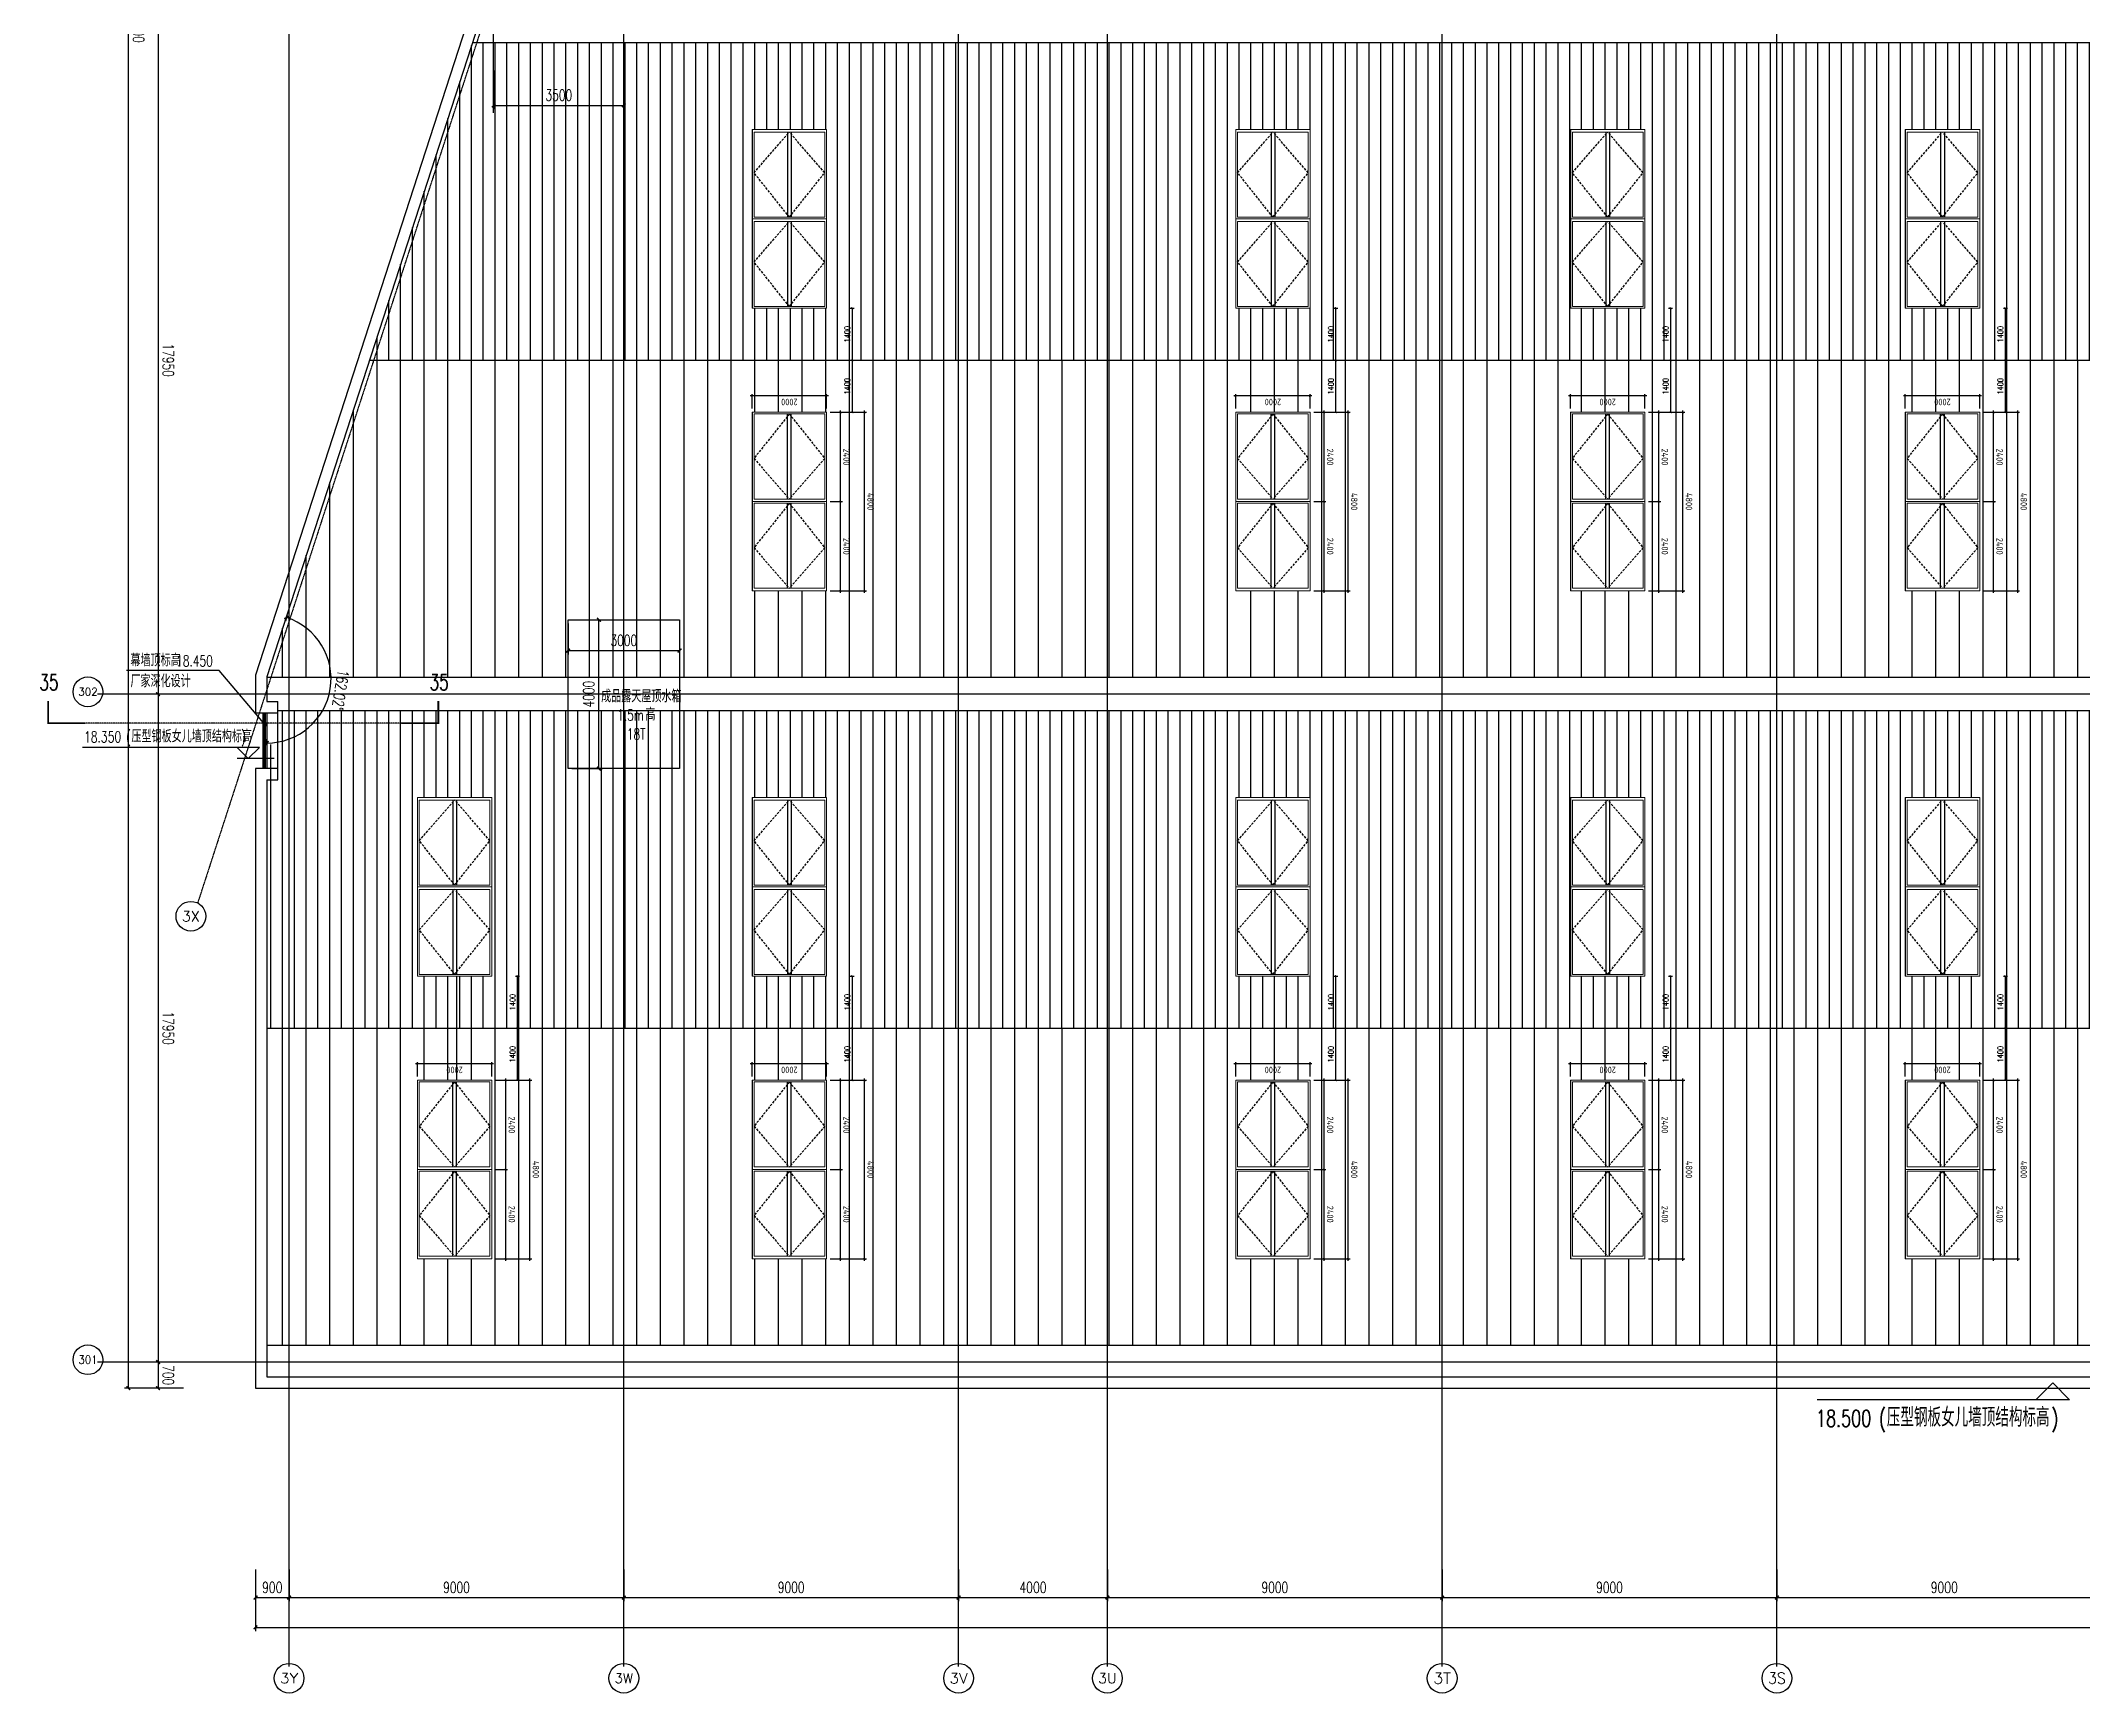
# Model space of a CAD drawing. Extents: x -954573 to 446329, y 489853 to 1226784.
# Drawn here: x 180473 to 235378, y 540024 to 584427 of the extents above; entities that cross this region are included whole.
import ezdxf
from ezdxf.enums import TextEntityAlignment as Align

# ---------------------------------------------------------------- set-up
doc = ezdxf.new("R2010")
doc.units = 0
doc.header["$LTSCALE"] = 10
doc.header["$MEASUREMENT"] = 0
for name, pattern in [('10平面$0$DOTE', [2.42, 2, -0.2, 0.02, -0.2]), ('10平面$0$HIDDEN', [9.525, 6.35, -3.175]), ('10平面$1$DASH', [0.35, 0.25, -0.1])]:
    doc.linetypes.add(name, pattern=pattern)
doc.layers.get('Defpoints').update_dxf_attribs({"color": 210})
for name, color, linetype in [('10平面$0$A-AXIS-D', 8, 'Continuous'), ('10平面$0$A-AXIS-DOTE', 8, '10平面$0$DOTE'), ('10平面$0$A-AXIS-SYMB', 8, 'Continuous'), ('10平面$0$A-HATCH-2', 8, 'Continuous'), ('10平面$0$A-LIN-V', 8, 'Continuous'), ('10平面$0$A-SFCE', 8, 'Continuous'), ('10平面$0$A-WINDOW', 8, 'Continuous'), ('10平面$0$AS-WALL', 8, 'Continuous'), ('10平面$0$DIM_SYMB', 8, 'Continuous'), ('10平面$0$PUB_TEXT', 8, 'Continuous'), ('10平面$0$参考线', 8, 'Continuous'), ('10平面$0$外框', 1, '10平面$0$HIDDEN'), ('10平面$0$建-尺寸', 8, 'Continuous'), ('10平面$0$建-文字', 8, 'Continuous'), ('A-LIN-V', 9, 'Continuous')]:
    doc.layers.add(name, color=color, linetype=linetype)
doc.layers.add('10平面$0$成型线', color=3, linetype='Continuous', lineweight=18)
doc.styles.add('10平面$0$_TCH_AXIS', font='COMPLEX', dxfattribs={"bigfont": 'GBCBIG'})
doc.styles.add('10平面$0$_TCH_DIM', font='SIMPLEX', dxfattribs={"bigfont": 'GBCBIG'})
doc.styles.add('10平面$0$_TCH_DIM_T3', font='SIMPLEX', dxfattribs={"width": 0.705882, "bigfont": 'GBCBIG'})
doc.styles.add('10平面$0$_TCH_LABEL', font='COMPLEX', dxfattribs={"bigfont": 'GBCBIG'})
doc.styles.add('10平面$0$A-DIM_T3', font='SIMPLEX', dxfattribs={"width": 0.705882, "bigfont": 'GBCBIG'})
doc.styles.add('10平面$0$A-STANDARD', font='SIMPLEX', dxfattribs={"bigfont": 'GBCBIG'})
doc.styles.add('10平面$0$Standard', font='gbenor.shx', dxfattribs={"bigfont": 'gbcbig.shx'})
doc.dimstyles.new('10平面$0$50', dxfattribs={"dimscale": 50, "dimtxt": 3.5, "dimasz": 1, "dimexe": 1, "dimexo": 2, "dimgap": 1.5, "dimtad": 1, "dimdec": 0, "dimzin": 12, "dimdsep": 46, "dimtxsty": '10平面$0$Standard', "dimblk": '10平面$0$_ArchTick', "dimcen": 0.1, "dimdle": 1, "dimclrd": 3, "dimclre": 3, "dimclrt": 7, "dimadec": 0, "dimazin": 0, "dimtfac": 1, "dimtdec": 0, "dimtix": 1, "dimtmove": 2, "dimatfit": 3, "dimfxl": 0, "dimtolj": 1, "dimtzin": 0, "dimarcsym": 0})
doc.dimstyles.new('10平面$0$_TCH_ARCH&&100', dxfattribs={"dimtxt": 297.5, "dimasz": 100, "dimexe": 100, "dimexo": 100, "dimgap": 126.25, "dimtad": 1, "dimdec": 0, "dimzin": 0, "dimdsep": 46, "dimtxsty": '10平面$0$_TCH_DIM_T3', "dimblk": '10平面$0$_ArchTick', "dimcen": 0.09, "dimclrt": 7, "dimazin": 2, "dimtfac": 1, "dimtdec": 0, "dimtix": 1, "dimtmove": 2, "dimatfit": 3, "dimfxl": 0, "dimtolj": 1, "dimtzin": 0, "dimarcsym": 0})
doc.dimstyles.new('10平面$0$_TCH_ARCH&&50', dxfattribs={"dimtxt": 148.75, "dimasz": 50, "dimexe": 50, "dimexo": 50, "dimgap": 63.125, "dimtad": 1, "dimdec": 0, "dimzin": 0, "dimdsep": 46, "dimtxsty": '10平面$0$_TCH_DIM_T3', "dimblk": '10平面$0$_ArchTick', "dimcen": 0.09, "dimclrt": 7, "dimazin": 2, "dimtfac": 1, "dimtdec": 0, "dimtix": 1, "dimtmove": 2, "dimatfit": 3, "dimfxl": 0, "dimtolj": 1, "dimtzin": 0, "dimarcsym": 0})
doc.dimstyles.new('10平面$0$A-DIM&&100', dxfattribs={"dimtxt": 297.5, "dimasz": 100, "dimexe": 100, "dimexo": 100, "dimgap": 126.25, "dimtad": 1, "dimdec": 0, "dimzin": 0, "dimdsep": 46, "dimtxsty": '10平面$0$A-DIM_T3', "dimblk": '10平面$0$_ArchTick', "dimcen": 0.09, "dimclrt": 7, "dimazin": 2, "dimtfac": 1, "dimtdec": 0, "dimtix": 1, "dimtmove": 2, "dimatfit": 3, "dimfxl": 0, "dimtolj": 1, "dimtzin": 0, "dimarcsym": 0})
pattern_1 = [(90, (-500100, 0), (-635, 0), [])]
pattern_2 = [(90, (-500100, 0), (-317.5, 0), [])]

# ---------------------------------------------------------------- blocks, each defined once
blk = doc.blocks.new('10平面$0$rrrrrrrrrrrrrrrrrrrrr')
at = {"layer": '10平面$0$A-HATCH-2'}
h = blk.add_hatch(dxfattribs=at)
h.set_pattern_fill('ANSI31', color=256, scale=200, angle=45)
h.set_pattern_definition(pattern_2)
h.paths.add_polyline_path([(-266220, 575845), (-133684.3, 575845), (-128454.2, 575845), (-128454.2, 584370), (-308027.2, 584370), (-310793.3, 575845), (-299145.1, 575845)])
h = blk.add_hatch(dxfattribs=at)
h.set_pattern_fill('ANSI31', color=256, scale=400, angle=45)
h.set_pattern_definition(pattern_1)
h.paths.add_polyline_path([(-266220, 575845), (-133684.3, 575845), (-128454.2, 575845), (-128454.2, 567320), (-313254.2, 567335.8), (-313254.2, 568260.6), (-310793.3, 575845), (-278850, 575845)])
h = blk.add_hatch(dxfattribs=at)
h.set_pattern_fill('ANSI31', color=256, scale=200, angle=45)
h.set_pattern_definition(pattern_2)
h.paths.add_polyline_path([(-313254.2, 565520), (-313554.2, 565520), (-313554.2, 557895), (-299145.1, 557895), (-266220, 557895), (-133684.3, 557895), (-128454.2, 557895), (-128454.2, 566420), (-313254.2, 566420)])
h = blk.add_hatch(dxfattribs=at)
h.set_pattern_fill('ANSI31', color=256, scale=400, angle=45)
h.set_pattern_definition(pattern_1)
h.paths.add_polyline_path([(-266220, 557895), (-133684.3, 557895), (-128454.2, 557895), (-128454.2, 549370), (-313554.2, 549370), (-313554.2, 557895), (-278850, 557895)])
at = {"layer": '10平面$0$A-AXIS-SYMB'}
for p, q in [((-314830, 567510), (-317323.4, 567510)), ((-313586.5, 566040), (-314830, 567510)), ((-313750.8, 565440), (-318504.1, 565440)), ((-314050.8, 565140), (-314350.8, 565440)), ((-313350.8, 565140), (-314350.8, 565140)), ((-314050.8, 565140), (-313750.8, 565440)), ((-265540, 548360), (-265990, 547910)), ((-265540, 548360), (-265090, 547910)), ((-265090, 547910), (-271870, 547910))]:
    blk.add_line(p, q, dxfattribs=at)
at = {"layer": '10平面$0$A-AXIS-SYMB', "const_width": 40}
blk.add_lwpolyline([(-313573.6, 566024.7, 1), (-313599.4, 566055.2, 1)], format="xyb", close=True, dxfattribs=at)
at = {"layer": '10平面$0$A-LIN-V'}
for points in [[(-128454.2, 584370), (-308027.2, 584370)], [(-128454.2, 567320), (-313554.2, 567320)], [(-128454.2, 566420), (-313254.2, 566420)], [(-308454.2, 559895), (-308454.2, 555895)], [(-128454.2, 549370), (-313554.2, 549370)]]:
    blk.add_lwpolyline(points, dxfattribs=at)
at = {"layer": '10平面$0$A-SFCE'}
for p, q in [((-313254.2, 564570), (-313254.2, 566670)), ((-313554.2, 566370), (-313554.2, 564870)), ((-313554.2, 564570), (-313254.2, 564570))]:
    blk.add_line(p, q, dxfattribs=at)
for points in [[(-128154.2, 548220), (-128154.2, 621419.9), (-296321.3, 621420), (-313854.2, 567383.3), (-313854.2, 566370), (-313254.2, 566370)], [(-313554.2, 564570), (-313554.2, 548519.9), (-128454.2, 548519.9), (-128454.2, 621119.9), (-296103.2, 621120), (-313554.2, 567335.8), (-313554.2, 566670), (-313254.2, 566670)], [(-310793.3, 575845), (-128454.2, 575845)], [(-313351, 566670), (-313254.2, 566670)], [(-313254.2, 564870), (-313854.2, 564870), (-313854.2, 548219.9), (-128154.2, 548219.9)], [(-313554.2, 557895), (-128454.2, 557895)]]:
    blk.add_lwpolyline(points, dxfattribs=at)
at = {"layer": '10平面$0$A-WINDOW'}
for p, q in [((-313654.2, 564870.3), (-313651.1, 566370)), ((-313621.2, 564870.2), (-313618.1, 566370)), ((-313587.2, 564870.1), (-313584.1, 566370))]:
    blk.add_line(p, q, dxfattribs=at)
at = {"layer": '10平面$0$PUB_TEXT', "style": '10平面$0$_TCH_DIM'}
for s, height, p in [('幕墙顶标高', 337.59, (-317218.4, 567615)), ('厂家深化设计', 337.59, (-317218.4, 567055)), ('压型钢板女儿墙顶结构标高', 337.589, (-317190.8, 565573.3)), ('压型钢板女儿墙顶结构标高', 506.383, (-270000, 547185))]:
    blk.add_text(s, height=height, dxfattribs=at).set_placement(p)
at = {"layer": '10平面$0$PUB_TEXT', "style": '10平面$0$_TCH_DIM', "width": 0.705882}
for s, height, p in [('18.450', 297.5, (-315989.7, 567615)), ('18.350', 297.5, (-318460.8, 565573.3)), ('(', 297.5, (-317330.8, 565573.3)), (')', 297.5, (-314241.8, 565573.3)), ('18.500', 446.25, (-271905, 547185)), ('(', 446.2, (-270210, 547185)), (')', 446.2, (-265576.6, 547185))]:
    blk.add_text(s, height=height, dxfattribs=at).set_placement(p)
blk = doc.blocks.new('10平面$0$_ArchTick')
at = {"color": 0, "linetype": 'ByBlock', "const_width": 0.4}
blk.add_lwpolyline([(-0.5, -0.5), (0.5, 0.5)], dxfattribs=at)
blk = doc.blocks.new('*D3256')
at = {"layer": '10平面$0$建-尺寸', "color": 0, "lineweight": -2}
for p, q in [((-1640, 2960), (-1640, 2130)), ((1360, 2960), (1360, 2130)), ((-1640, 2230), (1360, 2230))]:
    blk.add_line(p, q, dxfattribs=at)
at = {"layer": 'Defpoints', "color": 0}
for p in [(-1640, 3060), (1360, 3060), (1360, 2230)]:
    blk.add_point(p, dxfattribs=at)
at = {"layer": '10平面$0$建-尺寸', "color": 0, "lineweight": -2, "xscale": 100, "yscale": 100, "zscale": 100, "rotation": 180}
blk.add_blockref('10平面$0$_ArchTick', (-1640, 2230), dxfattribs=at)
at = {"layer": '10平面$0$建-尺寸', "color": 0, "lineweight": -2, "xscale": 100, "yscale": 100, "zscale": 100}
blk.add_blockref('10平面$0$_ArchTick', (1360, 2230), dxfattribs=at)
at = {"layer": '10平面$0$建-尺寸', "color": 7, "insert": (-140, 2505), "char_height": 297.5, "attachment_point": 5, "style": '10平面$0$A-DIM_T3'}
blk.add_mtext('\\A1;3000', dxfattribs=at)
blk = doc.blocks.new('*D3257')
at = {"layer": '10平面$0$建-尺寸', "color": 0, "lineweight": -2}
for p, q in [((-1540, 3060), (-710, 3060)), ((-810, -940), (-810, 3060)), ((-1540, -940), (-710, -940))]:
    blk.add_line(p, q, dxfattribs=at)
at = {"layer": 'Defpoints', "color": 0}
for p in [(-1640, 3060), (-810, 3060), (-1640, -940)]:
    blk.add_point(p, dxfattribs=at)
at = {"layer": '10平面$0$建-尺寸', "color": 0, "lineweight": -2, "xscale": 100, "yscale": 100, "zscale": 100}
for p, rotation in [((-810, 3060), 90), ((-810, -940), 270)]:
    blk.add_blockref('10平面$0$_ArchTick', p, dxfattribs=dict(at, rotation=rotation))
at = {"layer": '10平面$0$建-尺寸', "color": 7, "insert": (-1085, 1060), "char_height": 297.5, "attachment_point": 5, "rotation": 90, "style": '10平面$0$A-DIM_T3'}
blk.add_mtext('\\A1;4000', dxfattribs=at)
blk = doc.blocks.new('*D3461')
at = {"layer": 'Defpoints', "color": 3, "lineweight": -2}
for p, q in [((105313, -25069), (105313, -25459)), ((107313, -25069), (107313, -25459)), ((105263, -25409), (107363, -25409))]:
    blk.add_line(p, q, dxfattribs=at)
at = {"layer": 'Defpoints', "color": 0}
for p in [(105313, -24969), (107313, -24969), (107313, -25409)]:
    blk.add_point(p, dxfattribs=at)
at = {"layer": 'Defpoints', "color": 3, "lineweight": -2, "xscale": 50, "yscale": 50, "zscale": 50, "rotation": 180}
blk.add_blockref('10平面$0$_ArchTick', (105313, -25409), dxfattribs=at)
at = {"layer": 'Defpoints', "color": 3, "lineweight": -2, "xscale": 50, "yscale": 50, "zscale": 50}
blk.add_blockref('10平面$0$_ArchTick', (107313, -25409), dxfattribs=at)
at = {"layer": 'Defpoints', "color": 7, "insert": (106313, -25246), "char_height": 175, "attachment_point": 5, "style": '10平面$0$Standard'}
blk.add_mtext('\\A1;2000', dxfattribs=at)
blk = doc.blocks.new('*D3462')
at = {"layer": 'Defpoints', "color": 3, "lineweight": -2}
for p, q in [((105213, -22569), (104888, -22569)), ((104938, -22519), (104938, -25019)), ((105213, -24969), (104888, -24969))]:
    blk.add_line(p, q, dxfattribs=at)
at = {"layer": 'Defpoints', "color": 0}
for p in [(105313, -22569), (104938, -24969), (105313, -24969)]:
    blk.add_point(p, dxfattribs=at)
at = {"layer": 'Defpoints', "color": 3, "lineweight": -2, "xscale": 50, "yscale": 50, "zscale": 50}
for p, rotation in [((104938, -22569), 90), ((104938, -24969), 270)]:
    blk.add_blockref('10平面$0$_ArchTick', p, dxfattribs=dict(at, rotation=rotation))
at = {"layer": 'Defpoints', "color": 7, "insert": (104776, -23769), "char_height": 175, "attachment_point": 5, "rotation": 90, "style": '10平面$0$Standard'}
blk.add_mtext('\\A1;2400', dxfattribs=at)
blk = doc.blocks.new('*D3463')
at = {"layer": 'Defpoints', "color": 3, "lineweight": -2}
for p, q in [((105213, -20169), (104240, -20169)), ((104290, -20119), (104290, -25019)), ((105213, -24969), (104240, -24969))]:
    blk.add_line(p, q, dxfattribs=at)
at = {"layer": 'Defpoints', "color": 0}
for p in [(105313, -20169), (104290, -24969), (105313, -24969)]:
    blk.add_point(p, dxfattribs=at)
at = {"layer": 'Defpoints', "color": 3, "lineweight": -2, "xscale": 50, "yscale": 50, "zscale": 50}
for p, rotation in [((104290, -20169), 90), ((104290, -24969), 270)]:
    blk.add_blockref('10平面$0$_ArchTick', p, dxfattribs=dict(at, rotation=rotation))
at = {"layer": 'Defpoints', "color": 7, "insert": (104128, -22569), "char_height": 175, "attachment_point": 5, "rotation": 90, "style": '10平面$0$Standard'}
blk.add_mtext('\\A1;4800', dxfattribs=at)
blk = doc.blocks.new('*D3464')
at = {"layer": 'Defpoints', "color": 3, "lineweight": -2}
for p, q in [((105213, -20169), (104888, -20169)), ((104938, -20119), (104938, -22619)), ((105213, -22569), (104888, -22569))]:
    blk.add_line(p, q, dxfattribs=at)
at = {"layer": 'Defpoints', "color": 0}
for p in [(105313, -20169), (104938, -22569), (105313, -22569)]:
    blk.add_point(p, dxfattribs=at)
at = {"layer": 'Defpoints', "color": 3, "lineweight": -2, "xscale": 50, "yscale": 50, "zscale": 50}
for p, rotation in [((104938, -20169), 90), ((104938, -22569), 270)]:
    blk.add_blockref('10平面$0$_ArchTick', p, dxfattribs=dict(at, rotation=rotation))
at = {"layer": 'Defpoints', "color": 7, "insert": (104776, -21369), "char_height": 175, "attachment_point": 5, "rotation": 90, "style": '10平面$0$Standard'}
blk.add_mtext('\\A1;2400', dxfattribs=at)
blk = doc.blocks.new('*D3469')
at = {"layer": '10平面$0$A-WINDOW', "color": 0, "lineweight": -2}
for p, q in [((368233, 714320), (368340, 714320)), ((368290, 712920), (368290, 714320)), ((368233, 712920), (368340, 712920))]:
    blk.add_line(p, q, dxfattribs=at)
at = {"layer": 'Defpoints', "color": 0}
for p in [(368183, 714320), (368290, 714320), (368183, 712920)]:
    blk.add_point(p, dxfattribs=at)
at = {"layer": '10平面$0$A-WINDOW', "color": 0, "lineweight": -2, "xscale": 50, "yscale": 50, "zscale": 50}
for p, rotation in [((368290, 714320), 90), ((368290, 712920), 270)]:
    blk.add_blockref('10平面$0$_ArchTick', p, dxfattribs=dict(at, rotation=rotation))
at = {"layer": '10平面$0$A-WINDOW', "color": 7, "insert": (368153, 713620), "char_height": 148.8, "attachment_point": 5, "rotation": 90, "style": '10平面$0$_TCH_DIM_T3'}
blk.add_mtext('\\A1;1400', dxfattribs=at)
blk = doc.blocks.new('*D3470')
at = {"layer": '10平面$0$A-WINDOW', "color": 0, "lineweight": -2}
for p, q in [((368233, 715720), (368340, 715720)), ((368290, 714320), (368290, 715720)), ((368233, 714320), (368340, 714320))]:
    blk.add_line(p, q, dxfattribs=at)
at = {"layer": 'Defpoints', "color": 0}
for p in [(368183, 715720), (368290, 715720), (368183, 714320)]:
    blk.add_point(p, dxfattribs=at)
at = {"layer": '10平面$0$A-WINDOW', "color": 0, "lineweight": -2, "xscale": 50, "yscale": 50, "zscale": 50}
for p, rotation in [((368290, 715720), 90), ((368290, 714320), 270)]:
    blk.add_blockref('10平面$0$_ArchTick', p, dxfattribs=dict(at, rotation=rotation))
at = {"layer": '10平面$0$A-WINDOW', "color": 7, "insert": (368153, 715020), "char_height": 148.8, "attachment_point": 5, "rotation": 90, "style": '10平面$0$_TCH_DIM_T3'}
blk.add_mtext('\\A1;1400', dxfattribs=at)
blk = doc.blocks.new('*D2939')
at = {"layer": '10平面$0$A-AXIS-D', "color": 0, "lineweight": -2}
for p, q in [((-93018, -261470), (-93018, -262328)), ((-92118, -261470), (-92118, -262328)), ((-93018, -262228), (-92118, -262228))]:
    blk.add_line(p, q, dxfattribs=at)
at = {"layer": 'Defpoints', "color": 0}
for p in [(-93018, -261370), (-92118, -261370), (-92118, -262228)]:
    blk.add_point(p, dxfattribs=at)
at = {"layer": '10平面$0$A-AXIS-D', "color": 0, "lineweight": -2, "xscale": 100, "yscale": 100, "zscale": 100, "rotation": 180}
blk.add_blockref('10平面$0$_ArchTick', (-93018, -262228), dxfattribs=at)
at = {"layer": '10平面$0$A-AXIS-D', "color": 0, "lineweight": -2, "xscale": 100, "yscale": 100, "zscale": 100}
blk.add_blockref('10平面$0$_ArchTick', (-92118, -262228), dxfattribs=at)
at = {"layer": '10平面$0$A-AXIS-D', "color": 7, "insert": (-92568, -261953), "char_height": 297.5, "attachment_point": 5, "style": '10平面$0$_TCH_DIM_T3'}
blk.add_mtext('\\A1;900', dxfattribs=at)
blk = doc.blocks.new('*D2940')
at = {"layer": '10平面$0$A-AXIS-D', "color": 0, "lineweight": -2}
for p, q in [((-92118, -261470), (-92118, -262328)), ((-83118, -261470), (-83118, -262328)), ((-92118, -262228), (-83118, -262228))]:
    blk.add_line(p, q, dxfattribs=at)
at = {"layer": 'Defpoints', "color": 0}
for p in [(-92118, -261370), (-83118, -261370), (-83118, -262228)]:
    blk.add_point(p, dxfattribs=at)
at = {"layer": '10平面$0$A-AXIS-D', "color": 0, "lineweight": -2, "xscale": 100, "yscale": 100, "zscale": 100, "rotation": 180}
blk.add_blockref('10平面$0$_ArchTick', (-92118, -262228), dxfattribs=at)
at = {"layer": '10平面$0$A-AXIS-D', "color": 0, "lineweight": -2, "xscale": 100, "yscale": 100, "zscale": 100}
blk.add_blockref('10平面$0$_ArchTick', (-83118, -262228), dxfattribs=at)
at = {"layer": '10平面$0$A-AXIS-D', "color": 7, "insert": (-87618, -261953), "char_height": 297.5, "attachment_point": 5, "style": '10平面$0$_TCH_DIM_T3'}
blk.add_mtext('\\A1;9000', dxfattribs=at)
blk = doc.blocks.new('*D2941')
at = {"layer": '10平面$0$A-AXIS-D', "color": 0, "lineweight": -2}
for p, q in [((-83118, -261470), (-83118, -262328)), ((-74118, -261470), (-74118, -262328)), ((-83118, -262228), (-74118, -262228))]:
    blk.add_line(p, q, dxfattribs=at)
at = {"layer": 'Defpoints', "color": 0}
for p in [(-83118, -261370), (-74118, -261370), (-74118, -262228)]:
    blk.add_point(p, dxfattribs=at)
at = {"layer": '10平面$0$A-AXIS-D', "color": 0, "lineweight": -2, "xscale": 100, "yscale": 100, "zscale": 100, "rotation": 180}
blk.add_blockref('10平面$0$_ArchTick', (-83118, -262228), dxfattribs=at)
at = {"layer": '10平面$0$A-AXIS-D', "color": 0, "lineweight": -2, "xscale": 100, "yscale": 100, "zscale": 100}
blk.add_blockref('10平面$0$_ArchTick', (-74118, -262228), dxfattribs=at)
at = {"layer": '10平面$0$A-AXIS-D', "color": 7, "insert": (-78618, -261953), "char_height": 297.5, "attachment_point": 5, "style": '10平面$0$_TCH_DIM_T3'}
blk.add_mtext('\\A1;9000', dxfattribs=at)
blk = doc.blocks.new('*D2942')
at = {"layer": '10平面$0$A-AXIS-D', "color": 0, "lineweight": -2}
for p, q in [((-74118, -261470), (-74118, -262328)), ((-70118, -261470), (-70118, -262328)), ((-74118, -262228), (-70118, -262228))]:
    blk.add_line(p, q, dxfattribs=at)
at = {"layer": 'Defpoints', "color": 0}
for p in [(-74118, -261370), (-70118, -261370), (-70118, -262228)]:
    blk.add_point(p, dxfattribs=at)
at = {"layer": '10平面$0$A-AXIS-D', "color": 0, "lineweight": -2, "xscale": 100, "yscale": 100, "zscale": 100, "rotation": 180}
blk.add_blockref('10平面$0$_ArchTick', (-74118, -262228), dxfattribs=at)
at = {"layer": '10平面$0$A-AXIS-D', "color": 0, "lineweight": -2, "xscale": 100, "yscale": 100, "zscale": 100}
blk.add_blockref('10平面$0$_ArchTick', (-70118, -262228), dxfattribs=at)
at = {"layer": '10平面$0$A-AXIS-D', "color": 7, "insert": (-72118, -261953), "char_height": 297.5, "attachment_point": 5, "style": '10平面$0$_TCH_DIM_T3'}
blk.add_mtext('\\A1;4000', dxfattribs=at)
blk = doc.blocks.new('*D2943')
at = {"layer": '10平面$0$A-AXIS-D', "color": 0, "lineweight": -2}
for p, q in [((-70118, -261470), (-70118, -262328)), ((-61118, -261470), (-61118, -262328)), ((-70118, -262228), (-61118, -262228))]:
    blk.add_line(p, q, dxfattribs=at)
at = {"layer": 'Defpoints', "color": 0}
for p in [(-70118, -261370), (-61118, -261370), (-61118, -262228)]:
    blk.add_point(p, dxfattribs=at)
at = {"layer": '10平面$0$A-AXIS-D', "color": 0, "lineweight": -2, "xscale": 100, "yscale": 100, "zscale": 100, "rotation": 180}
blk.add_blockref('10平面$0$_ArchTick', (-70118, -262228), dxfattribs=at)
at = {"layer": '10平面$0$A-AXIS-D', "color": 0, "lineweight": -2, "xscale": 100, "yscale": 100, "zscale": 100}
blk.add_blockref('10平面$0$_ArchTick', (-61118, -262228), dxfattribs=at)
at = {"layer": '10平面$0$A-AXIS-D', "color": 7, "insert": (-65618, -261953), "char_height": 297.5, "attachment_point": 5, "style": '10平面$0$_TCH_DIM_T3'}
blk.add_mtext('\\A1;9000', dxfattribs=at)
blk = doc.blocks.new('*D2944')
at = {"layer": '10平面$0$A-AXIS-D', "color": 0, "lineweight": -2}
for p, q in [((-61118, -261470), (-61118, -262328)), ((-52118, -261470), (-52118, -262328)), ((-61118, -262228), (-52118, -262228))]:
    blk.add_line(p, q, dxfattribs=at)
at = {"layer": 'Defpoints', "color": 0}
for p in [(-61118, -261370), (-52118, -261370), (-52118, -262228)]:
    blk.add_point(p, dxfattribs=at)
at = {"layer": '10平面$0$A-AXIS-D', "color": 0, "lineweight": -2, "xscale": 100, "yscale": 100, "zscale": 100, "rotation": 180}
blk.add_blockref('10平面$0$_ArchTick', (-61118, -262228), dxfattribs=at)
at = {"layer": '10平面$0$A-AXIS-D', "color": 0, "lineweight": -2, "xscale": 100, "yscale": 100, "zscale": 100}
blk.add_blockref('10平面$0$_ArchTick', (-52118, -262228), dxfattribs=at)
at = {"layer": '10平面$0$A-AXIS-D', "color": 7, "insert": (-56618, -261953), "char_height": 297.5, "attachment_point": 5, "style": '10平面$0$_TCH_DIM_T3'}
blk.add_mtext('\\A1;9000', dxfattribs=at)
blk = doc.blocks.new('*D2945')
at = {"layer": '10平面$0$A-AXIS-D', "color": 0, "lineweight": -2}
for p, q in [((-52118, -261470), (-52118, -262328)), ((-43118, -261470), (-43118, -262328)), ((-52118, -262228), (-43118, -262228))]:
    blk.add_line(p, q, dxfattribs=at)
at = {"layer": 'Defpoints', "color": 0}
for p in [(-52118, -261370), (-43118, -261370), (-43118, -262228)]:
    blk.add_point(p, dxfattribs=at)
at = {"layer": '10平面$0$A-AXIS-D', "color": 0, "lineweight": -2, "xscale": 100, "yscale": 100, "zscale": 100, "rotation": 180}
blk.add_blockref('10平面$0$_ArchTick', (-52118, -262228), dxfattribs=at)
at = {"layer": '10平面$0$A-AXIS-D', "color": 0, "lineweight": -2, "xscale": 100, "yscale": 100, "zscale": 100}
blk.add_blockref('10平面$0$_ArchTick', (-43118, -262228), dxfattribs=at)
at = {"layer": '10平面$0$A-AXIS-D', "color": 7, "insert": (-47618, -261953), "char_height": 297.5, "attachment_point": 5, "style": '10平面$0$_TCH_DIM_T3'}
blk.add_mtext('\\A1;9000', dxfattribs=at)
blk = doc.blocks.new('*D3027')
at = {"layer": '10平面$0$A-AXIS-D', "color": 0, "lineweight": -2}
for p, q in [((-94953, -220000), (-95739, -220000)), ((-95639, -220000), (-95639, -237950)), ((-94953, -237950), (-95739, -237950))]:
    blk.add_line(p, q, dxfattribs=at)
at = {"layer": 'Defpoints', "color": 0}
for p in [(-94853, -220000), (-95639, -237950), (-94853, -237950)]:
    blk.add_point(p, dxfattribs=at)
at = {"layer": '10平面$0$A-AXIS-D', "color": 0, "lineweight": -2, "xscale": 100, "yscale": 100, "zscale": 100}
for p, rotation in [((-95639, -220000), 90), ((-95639, -237950), 270)]:
    blk.add_blockref('10平面$0$_ArchTick', p, dxfattribs=dict(at, rotation=rotation))
at = {"layer": '10平面$0$A-AXIS-D', "color": 7, "insert": (-95364, -228975), "char_height": 297.5, "attachment_point": 5, "rotation": 270, "style": '10平面$0$A-DIM_T3'}
blk.add_mtext('\\A1;17950', dxfattribs=at)
blk = doc.blocks.new('*D3028')
at = {"layer": '10平面$0$A-AXIS-D', "color": 0, "lineweight": -2}
for p, q in [((-94953, -237950), (-95739, -237950)), ((-95639, -237950), (-95639, -255900)), ((-94953, -255900), (-95739, -255900))]:
    blk.add_line(p, q, dxfattribs=at)
at = {"layer": 'Defpoints', "color": 0}
for p in [(-94853, -237950), (-95639, -255900), (-94853, -255900)]:
    blk.add_point(p, dxfattribs=at)
at = {"layer": '10平面$0$A-AXIS-D', "color": 0, "lineweight": -2, "xscale": 100, "yscale": 100, "zscale": 100}
for p, rotation in [((-95639, -237950), 90), ((-95639, -255900), 270)]:
    blk.add_blockref('10平面$0$_ArchTick', p, dxfattribs=dict(at, rotation=rotation))
at = {"layer": '10平面$0$A-AXIS-D', "color": 7, "insert": (-95364, -246925), "char_height": 297.5, "attachment_point": 5, "rotation": 270, "style": '10平面$0$A-DIM_T3'}
blk.add_mtext('\\A1;17950', dxfattribs=at)
blk = doc.blocks.new('*D3029')
at = {"layer": '10平面$0$A-AXIS-D', "color": 0, "lineweight": -2}
for p, q in [((-94953, -255900), (-95739, -255900)), ((-95639, -255900), (-95639, -256600)), ((-94953, -256600), (-95739, -256600))]:
    blk.add_line(p, q, dxfattribs=at)
at = {"layer": 'Defpoints', "color": 0}
for p in [(-94853, -255900), (-95639, -256600), (-94853, -256600)]:
    blk.add_point(p, dxfattribs=at)
at = {"layer": '10平面$0$A-AXIS-D', "color": 0, "lineweight": -2, "xscale": 100, "yscale": 100, "zscale": 100}
for p, rotation in [((-95639, -255900), 90), ((-95639, -256600), 270)]:
    blk.add_blockref('10平面$0$_ArchTick', p, dxfattribs=dict(at, rotation=rotation))
at = {"layer": '10平面$0$A-AXIS-D', "color": 7, "insert": (-95364, -256250), "char_height": 297.5, "attachment_point": 5, "rotation": 270, "style": '10平面$0$A-DIM_T3'}
blk.add_mtext('\\A1;700', dxfattribs=at)
blk = doc.blocks.new('*D3086')
at = {"layer": '10平面$0$A-AXIS-D', "color": 0, "lineweight": -2}
for p, q in [((-93018, -261570), (-93018, -263128)), ((92682, -261570), (92682, -263128)), ((-93018, -263028), (92682, -263028))]:
    blk.add_line(p, q, dxfattribs=at)
at = {"layer": 'Defpoints', "color": 0}
for p in [(-93018, -261470), (92682, -261470), (92682, -263028)]:
    blk.add_point(p, dxfattribs=at)
at = {"layer": '10平面$0$A-AXIS-D', "color": 0, "lineweight": -2, "xscale": 100, "yscale": 100, "zscale": 100, "rotation": 180}
blk.add_blockref('10平面$0$_ArchTick', (-93018, -263028), dxfattribs=at)
at = {"layer": '10平面$0$A-AXIS-D', "color": 0, "lineweight": -2, "xscale": 100, "yscale": 100, "zscale": 100}
blk.add_blockref('10平面$0$_ArchTick', (92682, -263028), dxfattribs=at)
at = {"layer": '10平面$0$A-AXIS-D', "color": 7, "insert": (-168, -262753), "char_height": 297.5, "attachment_point": 5, "style": '10平面$0$_TCH_DIM_T3'}
blk.add_mtext('\\A1;185700', dxfattribs=at)
blk = doc.blocks.new('*D3087')
at = {"layer": '10平面$0$A-AXIS-D', "color": 0, "lineweight": -2}
for p, q in [((-95053, -183400), (-96539, -183400)), ((-96439, -183400), (-96439, -256600)), ((-95053, -256600), (-96539, -256600))]:
    blk.add_line(p, q, dxfattribs=at)
at = {"layer": 'Defpoints', "color": 0}
for p in [(-94953, -183400), (-96439, -256600), (-94953, -256600)]:
    blk.add_point(p, dxfattribs=at)
at = {"layer": '10平面$0$A-AXIS-D', "color": 0, "lineweight": -2, "xscale": 100, "yscale": 100, "zscale": 100}
for p, rotation in [((-96439, -183400), 90), ((-96439, -256600), 270)]:
    blk.add_blockref('10平面$0$_ArchTick', p, dxfattribs=dict(at, rotation=rotation))
at = {"layer": '10平面$0$A-AXIS-D', "color": 7, "insert": (-96164, -220000), "char_height": 297.5, "attachment_point": 5, "rotation": 270, "style": '10平面$0$A-DIM_T3'}
blk.add_mtext('\\A1;73200', dxfattribs=at)
blk = doc.blocks.new('*D3163')
at = {"layer": '10平面$0$A-AXIS-D', "color": 0, "lineweight": -2}
for p, q in [((-86618, -221190), (-86618, -222228)), ((-83118, -221190), (-83118, -222228)), ((-86618, -222128), (-83118, -222128))]:
    blk.add_line(p, q, dxfattribs=at)
at = {"layer": 'Defpoints', "color": 0}
for p in [(-86618, -221090), (-83118, -221090), (-83118, -222128)]:
    blk.add_point(p, dxfattribs=at)
at = {"layer": '10平面$0$A-AXIS-D', "color": 0, "lineweight": -2, "xscale": 100, "yscale": 100, "zscale": 100, "rotation": 180}
blk.add_blockref('10平面$0$_ArchTick', (-86618, -222128), dxfattribs=at)
at = {"layer": '10平面$0$A-AXIS-D', "color": 0, "lineweight": -2, "xscale": 100, "yscale": 100, "zscale": 100}
blk.add_blockref('10平面$0$_ArchTick', (-83118, -222128), dxfattribs=at)
at = {"layer": '10平面$0$A-AXIS-D', "color": 7, "insert": (-84868, -221853), "char_height": 297.5, "attachment_point": 5, "style": '10平面$0$_TCH_DIM_T3'}
blk.add_mtext('\\A1;3500', dxfattribs=at)
blk = doc.blocks.new('*D3167')
at = {"layer": '10平面$0$A-AXIS-D', "color": 0, "lineweight": -2}
for p, q in [((-92166, -235832), (-92215, -235985)), ((-92718, -239323), (-92718, -239163))]:
    blk.add_line(p, q, dxfattribs=at)
blk.add_arc((-92718, -237534), 1729, 270, 72.0237, dxfattribs=at)
at = {"layer": 'Defpoints', "color": 0}
for p in [(-92135, -235737), (-92718, -237534), (-91319, -238550), (-92718, -239423)]:
    blk.add_point(p, dxfattribs=at)
at = {"layer": '10平面$0$A-AXIS-D', "color": 0, "lineweight": -2, "xscale": 100, "yscale": 100, "zscale": 100}
for p, rotation in [((-92184, -235889), 162.0237133975118), ((-92718, -239263), 180.0000000000005)]:
    blk.add_blockref('10平面$0$_ArchTick', p, dxfattribs=dict(at, rotation=rotation))
at = {"layer": '10平面$0$A-AXIS-D', "color": 7, "insert": (-90738, -237847), "char_height": 297.5, "attachment_point": 5, "rotation": 261.0119, "style": '10平面$0$A-DIM_T3'}
blk.add_mtext('\\A1;162.02°', dxfattribs=at)
blk = doc.blocks.new('10平面$0$G$CEFEEA2CC')
blk.add_lwpolyline([(-1640, 3060), (1360, 3060), (1360, -940), (-1640, -940)], close=True)
at = {"layer": '10平面$0$建-文字', "style": '10平面$0$A-STANDARD'}
for s, height, p in [('成品露天屋顶水箱', 337.59, (-750, 840)), ('高', 337.6, (440, 350))]:
    blk.add_text(s, height=height, dxfattribs=at).set_placement(p)
at = {"layer": '10平面$0$建-文字', "style": '10平面$0$A-STANDARD', "width": 0.705882}
for s, p in [('1.5m', (-320, 350)), ('18T', (-60, -160))]:
    blk.add_text(s, height=297.5, dxfattribs=at).set_placement(p)
at = {"layer": '10平面$0$建-尺寸'}
for p1, p2, picture, middle in [((-1640, 3060), (1360, 3060), '*D3256', (-140, 2505)), ((-1640, -940), (-1640, 3060), '*D3257', (-1085, 1060))]:
    dim = blk.add_aligned_dim(p1=p1, p2=p2, distance=-830, dimstyle='10平面$0$A-DIM&&100', dxfattribs=at)
    dim.commit()
    dim.dimension.update_dxf_attribs({"geometry": picture, "text_midpoint": middle})
blk = doc.blocks.new('10平面$0$tc')
blk.add_wipeout([(105308.2, -20169.2), (105308.2, -24969.2), (107308.2, -24969.2), (107308.1, -20169.2)]).dxf.layer = '10平面$0$参考线'
at = {"color": 2}
for p, q in [((106262.8, -20239.2), (106262.8, -22524.2)), ((106363.6, -20239.2), (106363.6, -22524.2)), ((106262.8, -22639.2), (106262.8, -24924.2)), ((106363.6, -22639.2), (106363.6, -24924.2))]:
    blk.add_line(p, q, dxfattribs=at)
at = {"layer": '10平面$0$外框'}
for points in [[(106313.2, -22524.2), (105363.2, -21331.7), (106313.2, -20239.2)], [(106313.2, -22524.2), (107263.2, -21331.7), (106313.2, -20239.2)], [(106313.2, -24924.2), (105363.2, -23731.7), (106313.2, -22639.2)], [(106313.2, -24924.2), (107263.2, -23731.7), (106313.2, -22639.2)]]:
    blk.add_lwpolyline(points, dxfattribs=at)
at = {"layer": '10平面$0$成型线'}
for p, q in [((105313.2, -22569.2), (107313.2, -22569.2)), ((105313.2, -24969.2), (107313.2, -24969.2))]:
    blk.add_line(p, q, dxfattribs=at)
for points in [[(105313.2, -22569.2), (105313.2, -20169.2), (107313.2, -20169.2), (107313.2, -22569.2)], [(105313.2, -24969.2), (105313.2, -22569.2), (107313.2, -22569.2), (107313.2, -24969.2)]]:
    blk.add_lwpolyline(points, dxfattribs=at)
for points in [[(105363.2, -22524.2), (107263.2, -22524.2), (107263.2, -20239.2), (105363.2, -20239.2)], [(105363.2, -24924.2), (107263.2, -24924.2), (107263.2, -22639.2), (105363.2, -22639.2)]]:
    blk.add_lwpolyline(points, close=True, dxfattribs=at)
at = {"layer": 'Defpoints'}
for p1, p2, distance, picture, middle in [((105313.2, -20169.2), (105313.2, -24969.2), -1023.2, '*D3463', (104127.5, -22569.2)), ((105313.2, -20169.2), (105313.2, -22569.2), -374.7, '*D3464', (104776, -21369.2)), ((105313.2, -22569.2), (105313.2, -24969.2), -374.7, '*D3462', (104776, -23769.2)), ((105313.2, -24969.2), (107313.2, -24969.2), -439.5, '*D3461', (106313.2, -25246.3))]:
    dim = blk.add_aligned_dim(p1=p1, p2=p2, distance=distance, dimstyle='10平面$0$50', dxfattribs=at)
    dim.commit()
    dim.dimension.update_dxf_attribs({"geometry": picture, "text_midpoint": middle})
blk = doc.blocks.new('10平面$0$423432432222')
at = {"xscale": -1}
blk.add_blockref('10平面$0$tc', (472909.1, 740689.2), dxfattribs=at)
at = {"rotation": 180}
blk.add_blockref('10平面$0$tc', (472909.1, 687950.8), dxfattribs=at)
at = {"layer": '10平面$0$A-WINDOW', "color": 1}
for p1, p2, picture, middle in [((368182.5, 714320), (368182.5, 715720), '*D3470', (368152.5, 715020)), ((368182.5, 712920), (368182.5, 714320), '*D3469', (368152.5, 713620))]:
    dim = blk.add_aligned_dim(p1=p1, p2=p2, distance=-107.5, dimstyle='10平面$0$_TCH_ARCH&&50', dxfattribs=at)
    dim.commit()
    dim.dimension.update_dxf_attribs({"geometry": picture, "text_midpoint": middle})
blk = doc.blocks.new('10平面$0$242343243')
at = {"layer": '10平面$0$A-WINDOW'}
for p in [(-166000, -138475), (-153000, -138475), (-144000, -138475), (-135000, -138475), (-175000, -156425), (-166000, -156425), (-153000, -156425), (-144000, -156425), (-135000, -156425)]:
    blk.add_blockref('10平面$0$423432432222', p, dxfattribs=at)
blk = doc.blocks.new('10平面$0$dote')
at = {"layer": '10平面$0$A-AXIS-D'}
for centre in [(-97524.5, -237885.7), (-94757, -243918.4), (-97524.5, -255835.7), (-92117.8, -264396), (-83117.8, -264396), (-74117.8, -264396), (-70117.8, -264396), (-61117.8, -264396), (-52117.8, -264396)]:
    blk.add_circle(centre, 400, dxfattribs=at)
at = {"layer": '10平面$0$A-AXIS-DOTE', "ltscale": 2}
for p, q in [((-52117.8, -264080), (-52117.8, -75950)), ((-92117.8, -264080), (-92117.8, -177865)), ((-83117.8, -264080), (-83117.8, -178596)), ((-74117.8, -264080), (-74117.8, -178596)), ((-70117.8, -264080), (-70117.8, -178600)), ((-61117.8, -264080), (-61117.8, -178600)), ((98696.4, -237950), (-97273.6, -237950)), ((98696.4, -255900), (-97273.6, -255900))]:
    blk.add_line(p, q, dxfattribs=at)
at = {"layer": '10平面$0$A-AXIS-DOTE'}
blk.add_line((-86617.8, -222330.1), (-86617.8, -218540.1), dxfattribs=at)
at = {"layer": '10平面$0$A-AXIS-DOTE', "ltscale": 2}
blk.add_lwpolyline([(-94568.7, -243562.8), (-72924.8, -176855.6)], dxfattribs=at)
at = {"layer": '10平面$0$DIM_SYMB', "linetype": '10平面$1$DASH', "ltscale": 3}
blk.add_line((-88903.6, -238730), (-97793.6, -238730), dxfattribs=at)
at = {"layer": '10平面$0$DIM_SYMB', "const_width": 50}
for points in [[(-98593.6, -238130), (-98593.6, -238730), (-97593.6, -238730)], [(-89103.6, -238730), (-88103.6, -238730), (-88103.6, -238130)]]:
    blk.add_lwpolyline(points, dxfattribs=at)
at = {"layer": '10平面$0$PUB_TEXT', "style": '10平面$0$_TCH_LABEL', "width": 0.705882}
for p in [(-98829.3, -237842.5), (-88339.3, -237842.5)]:
    blk.add_text('35', height=425, dxfattribs=at).set_placement(p)
at = {"layer": '10平面$0$PUB_TEXT', "style": '10平面$0$_TCH_AXIS'}
for s, height, p, p2 in [('302', 206.28, (-97784.8, -237988.9), (-97264.2, -237988.9)), ('3X', 276.42, (-95000.5, -244056.6), (-94513.5, -244056.6)), ('301', 224.46, (-97781, -255947.9), (-97268, -255947.9)), ('3Y', 270.86, (-92362.9, -264531.5), (-91872.7, -264531.5)), ('3W', 255.29, (-83367, -264523.7), (-82868.6, -264523.7)), ('3V', 276.42, (-74361.3, -264534.2), (-73874.3, -264534.2)), ('3U', 265.5, (-70364.3, -264528.8), (-69871.3, -264528.8)), ('3T', 294.28, (-61356, -264543.2), (-60879.6, -264543.2)), ('3S', 300.65, (-52354, -264546.4), (-51881.6, -264546.4))]:
    blk.add_text(s, height=height, dxfattribs=at).set_placement(p, p2, align=Align.FIT)
at = {"layer": '10平面$0$A-AXIS-D'}
for base, p1, p2, picture, middle in [((-96439.4, -256600.1), (-94953, -183400), (-94953, -256600.1), '*D3087', (-96164.4, -220000)), ((-95639.4, -237950), (-94853, -220000), (-94853, -237950), '*D3027', (-95364.4, -228975)), ((-95639.4, -255900), (-94853, -237950), (-94853, -255900), '*D3028', (-95364.4, -246925)), ((-95639.4, -256600.1), (-94853, -255900), (-94853, -256600.1), '*D3029', (-95364.4, -256250))]:
    dim = blk.add_linear_dim(base=base, p1=p1, p2=p2, angle=270, dimstyle='10平面$0$A-DIM&&100', override={"dimgap": 0}, dxfattribs=at)
    dim.commit()
    dim.dimension.update_dxf_attribs({"geometry": picture, "text_midpoint": middle, "dimtype": 129, "text_rotation": 270})
for base, p1, p2, picture, middle in [((-83117.8, -222127.6), (-86617.8, -221090.1), (-83117.8, -221090.1), '*D3163', (-84867.8, -221852.6)), ((-92117.8, -262227.8), (-93017.8, -261369.8), (-92117.8, -261369.8), '*D2939', (-92567.8, -261952.8)), ((92682.2, -263027.8), (-93017.8, -261469.8), (92682.2, -261469.8), '*D3086', (-167.8, -262752.8)), ((-83117.8, -262227.8), (-92117.8, -261369.8), (-83117.8, -261369.8), '*D2940', (-87617.8, -261952.8)), ((-74117.8, -262227.8), (-83117.8, -261369.8), (-74117.8, -261369.8), '*D2941', (-78617.8, -261952.8)), ((-70117.8, -262227.8), (-74117.8, -261369.8), (-70117.8, -261369.8), '*D2942', (-72117.8, -261952.8)), ((-61117.8, -262227.8), (-70117.8, -261369.8), (-61117.8, -261369.8), '*D2943', (-65617.8, -261952.8)), ((-52117.8, -262227.8), (-61117.8, -261369.8), (-52117.8, -261369.8), '*D2944', (-56617.8, -261952.8)), ((-43117.8, -262227.8), (-52117.8, -261369.8), (-43117.8, -261369.8), '*D2945', (-47617.8, -261952.8))]:
    dim = blk.add_linear_dim(base=base, p1=p1, p2=p2, angle=0, dimstyle='10平面$0$_TCH_ARCH&&100', override={"dimgap": 0}, dxfattribs=at)
    dim.commit()
    dim.dimension.update_dxf_attribs({"geometry": picture, "text_midpoint": middle, "dimtype": 129})
dim = blk.add_angular_dim_3p(base=(-91318.8, -238550.3), center=(-92717.8, -237534.2), p1=(-92717.8, -239423.3), p2=(-92134.8, -235737.3), dimstyle='10平面$0$A-DIM&&100', override={"dimgap": 0}, dxfattribs=at)
dim.commit()
dim.dimension.update_dxf_attribs({"geometry": '*D3167', "text_midpoint": (-90738.3, -237847.3), "dimtype": 133, "text_rotation": 261.01186})
blk = doc.blocks.new('10平面')
for name, p in [('10平面$0$rrrrrrrrrrrrrrrrrrrrr', (500100, 0)), ('10平面$0$G$CEFEEA2CC', (196285.8, 565810))]:
    blk.add_blockref(name, p)
at = {"layer": '10平面$0$A-WINDOW'}
blk.add_blockref('10平面$0$242343243', (0, 0), dxfattribs=at)
at = {"layer": '10平面$0$AS-WALL'}
blk.add_blockref('10平面$0$dote', (279263.6, 804820), dxfattribs=at)

msp = doc.modelspace()

# ---------------------------------------------------------------- block references
at = {"layer": 'A-LIN-V'}
msp.add_blockref('10平面', (0, 0), dxfattribs=at)

doc.saveas('drawing.dxf')
